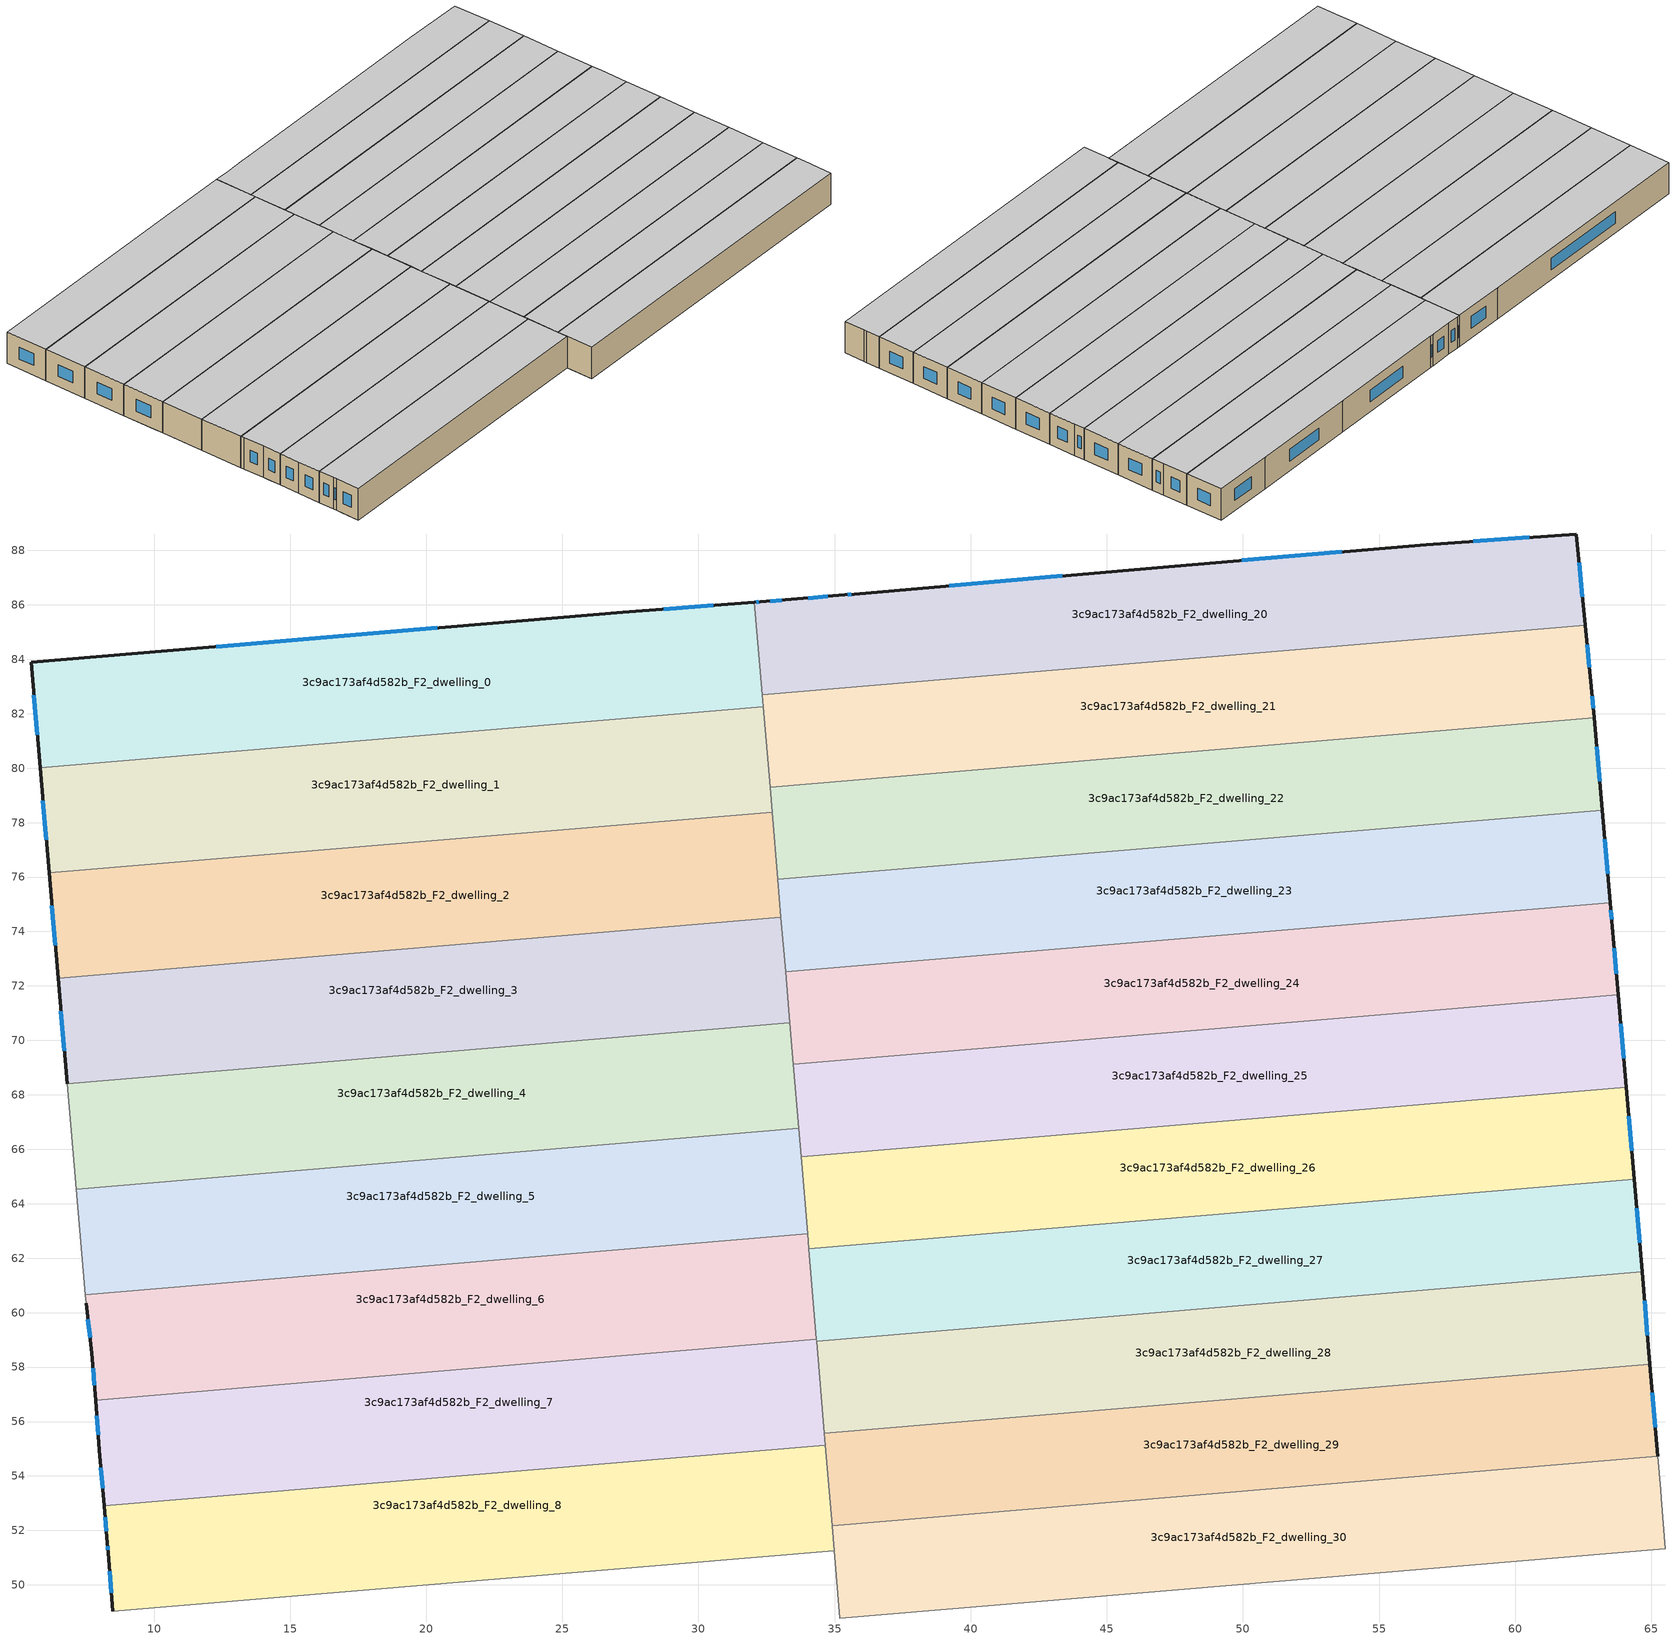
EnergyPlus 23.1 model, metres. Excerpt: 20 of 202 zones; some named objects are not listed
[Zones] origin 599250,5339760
3c9ac173af4d582b_F2_dwelling_0
 floor to 3c9ac173af4d582b_F1_dwelling_0 (EU_floor_Construction): 32.06,86.1 32.36,82.44 5.8,80.21 5.48,83.88 27.21,85.73 z6
 floor to 3c9ac173af4d582b_F1_dwelling_1 (EU_floor_Construction): 32.36,82.44 32.38,82.26 5.81,80.02 5.8,80.21 z6
 wall outside (EU_wall_Construction): 32.06,86.1 27.21,85.73 5.48,83.88 5.81,80.02 z6:9
 wall to 3c9ac173af4d582b_F2_dwelling_1 (EU_wall_Construction): 5.81,80.02 32.38,82.26 z6:9
 wall to 3c9ac173af4d582b_F2_dwelling_20 (EU_wall_Construction): 32.34,82.7 32.06,86.1 z6:9
 wall to 3c9ac173af4d582b_F2_dwelling_21 (EU_wall_Construction): 32.38,82.26 32.34,82.7 z6:9
 window (EU_Window_Construction): 5.59,82.67 5.71,81.23 / 20.4,85.15 12.29,84.46 / 30.54,85.98 28.73,85.84 z6.94:8.06
 ceiling to 3c9ac173af4d582b_F3_dwelling_0 (EU_floor_Construction): 32.38,82.26 32.06,86.1 27.21,85.73 5.48,83.88 5.81,80.02 z9
3c9ac173af4d582b_F2_dwelling_1
 floor to 3c9ac173af4d582b_F1_dwelling_1 (EU_floor_Construction): 32.38,82.26 32.67,78.75 6.11,76.52 5.81,80.02 z6
 floor to 3c9ac173af4d582b_F1_dwelling_2 (EU_floor_Construction): 32.67,78.75 32.7,78.39 6.15,76.15 6.11,76.52 z6
 wall outside (EU_wall_Construction): 5.81,80.02 6.15,76.15 z6:9
 wall to 3c9ac173af4d582b_F2_dwelling_2 (EU_wall_Construction): 6.15,76.15 32.7,78.39 z6:9
 wall to 3c9ac173af4d582b_F2_dwelling_21 (EU_wall_Construction): 32.63,79.31 32.38,82.26 z6:9
 wall to 3c9ac173af4d582b_F2_dwelling_22 (EU_wall_Construction): 32.7,78.39 32.63,79.31 z6:9
 window (EU_Window_Construction): 5.92,78.81 6.04,77.37 z6.94:8.06
 ceiling to 3c9ac173af4d582b_F3_dwelling_1 (EU_floor_Construction): 32.7,78.39 32.38,82.26 5.81,80.02 6.15,76.15 z9
3c9ac173af4d582b_F2_dwelling_2
 floor adiabatic (EU_floor_Construction): 32.7,78.39 33.03,74.51 6.48,72.28 6.15,76.15 z6
 wall outside (EU_wall_Construction): 6.15,76.15 6.48,72.28 z6:9
 wall to 3c9ac173af4d582b_F2_dwelling_3 (EU_wall_Construction): 6.48,72.28 33.03,74.51 z6:9
 wall to 3c9ac173af4d582b_F2_dwelling_22 (EU_wall_Construction): 32.91,75.91 32.7,78.39 z6:9
 wall to 3c9ac173af4d582b_F2_dwelling_23 (EU_wall_Construction): 33.03,74.51 32.91,75.91 z6:9
 window (EU_Window_Construction): 6.25,74.94 6.37,73.5 z6.94:8.06
 ceiling to 3c9ac173af4d582b_F3_dwelling_2 (EU_floor_Construction): 33.03,74.51 32.7,78.39 6.15,76.15 6.48,72.28 z9
3c9ac173af4d582b_F2_dwelling_20
 floor to 3c9ac173af4d582b_F1_dwelling_21 (EU_floor_Construction): 62.24,88.6 62.57,85.25 32.34,82.7 32.06,86.1 32.28,86.11 33.41,86.2 35.36,86.36 35.72,86.39 46.86,87.37 56.73,88.21 z6
 wall outside (EU_wall_Construction): 62.57,85.25 62.24,88.6 56.73,88.21 46.86,87.37 35.72,86.39 35.36,86.36 33.41,86.2 32.28,86.11 32.06,86.1 z6:9
 wall to 3c9ac173af4d582b_F2_dwelling_21 (EU_wall_Construction): 32.34,82.7 62.57,85.25 z6:9
 window (EU_Window_Construction): 43.37,87.06 39.21,86.69 / 53.63,87.95 49.95,87.63 / 60.51,88.48 58.46,88.33 / 62.47,86.3 62.35,87.55 / 32.21,86.11 32.13,86.1 / 33.06,86.17 32.63,86.14 / 34.75,86.31 34.02,86.25 / 35.61,86.38 35.48,86.37 z6.94:8.06
 ceiling to 3c9ac173af4d582b_F3_dwelling_20 (EU_floor_Construction): 62.57,85.25 62.24,88.6 56.73,88.21 46.86,87.37 35.72,86.39 35.36,86.36 33.41,86.2 32.28,86.11 32.06,86.1 32.34,82.7 z9
3c9ac173af4d582b_F2_dwelling_21
 floor to 3c9ac173af4d582b_F1_dwelling_22 (EU_floor_Construction): 62.57,85.25 62.8,82.99 62.9,81.85 32.63,79.31 32.34,82.7 z6
 wall outside (EU_wall_Construction): 62.9,81.85 62.8,82.99 62.57,85.25 z6:9
 wall to 3c9ac173af4d582b_F2_dwelling_22 (EU_wall_Construction): 32.63,79.31 62.9,81.85 z6:9
 window (EU_Window_Construction): 62.73,83.7 62.64,84.54 / 62.87,82.21 62.83,82.63 z6.94:8.06
 ceiling to 3c9ac173af4d582b_F3_dwelling_21 (EU_floor_Construction): 62.9,81.85 62.8,82.99 62.57,85.25 32.34,82.7 32.63,79.31 z9
3c9ac173af4d582b_F2_dwelling_22
 floor to 3c9ac173af4d582b_F1_dwelling_23 (EU_floor_Construction): 62.9,81.85 63.2,78.46 32.91,75.91 32.63,79.31 z6
 wall outside (EU_wall_Construction): 63.2,78.46 62.9,81.85 z6:9
 wall to 3c9ac173af4d582b_F2_dwelling_23 (EU_wall_Construction): 32.91,75.91 63.2,78.46 z6:9
 window (EU_Window_Construction): 63.1,79.52 62.99,80.79 z6.94:8.06
 ceiling to 3c9ac173af4d582b_F3_dwelling_22 (EU_floor_Construction): 63.2,78.46 62.9,81.85 32.63,79.31 32.91,75.91 z9
3c9ac173af4d582b_F2_dwelling_23
 floor to 3c9ac173af4d582b_F1_dwelling_24 (EU_floor_Construction): 63.2,78.46 63.49,75.07 33.2,72.52 32.91,75.91 z6
 wall outside (EU_wall_Construction): 63.49,75.07 63.2,78.46 z6:9
 wall to 3c9ac173af4d582b_F2_dwelling_24 (EU_wall_Construction): 33.2,72.52 63.49,75.07 z6:9
 wall to 3c9ac173af4d582b_F2_dwelling_3 (EU_wall_Construction): 33.03,74.51 33.2,72.52 z6:9
 window (EU_Window_Construction): 63.4,76.13 63.29,77.39 z6.94:8.06
 ceiling to 3c9ac173af4d582b_F3_dwelling_23 (EU_floor_Construction): 63.49,75.07 63.2,78.46 32.91,75.91 33.2,72.52 z9
3c9ac173af4d582b_F2_dwelling_24
 floor to 3c9ac173af4d582b_F1_dwelling_25 (EU_floor_Construction): 63.49,75.07 63.57,74.17 63.79,71.67 33.48,69.12 33.2,72.52 z6
 wall outside (EU_wall_Construction): 63.79,71.67 63.57,74.17 63.49,75.07 z6:9
 wall to 3c9ac173af4d582b_F2_dwelling_25 (EU_wall_Construction): 33.48,69.12 63.79,71.67 z6:9
 wall to 3c9ac173af4d582b_F2_dwelling_4 (EU_wall_Construction): 33.36,70.64 33.48,69.12 z6:9
 wall to 3c9ac173af4d582b_F2_dwelling_3 (EU_wall_Construction): 33.2,72.52 33.36,70.64 z6:9
 window (EU_Window_Construction): 63.55,74.45 63.52,74.78 / 63.72,72.46 63.64,73.39 z6.94:8.06
 ceiling to 3c9ac173af4d582b_F3_dwelling_24 (EU_floor_Construction): 63.79,71.67 63.57,74.17 63.49,75.07 33.2,72.52 33.48,69.12 z9
3c9ac173af4d582b_F2_dwelling_25
 floor to 3c9ac173af4d582b_F1_dwelling_26 (EU_floor_Construction): 63.79,71.67 64.08,68.28 33.77,65.73 33.48,69.12 z6
 wall outside (EU_wall_Construction): 64.08,68.28 63.79,71.67 z6:9
 wall to 3c9ac173af4d582b_F2_dwelling_26 (EU_wall_Construction): 33.77,65.73 64.08,68.28 z6:9
 wall to 3c9ac173af4d582b_F2_dwelling_5 (EU_wall_Construction): 33.68,66.77 33.77,65.73 z6:9
 wall to 3c9ac173af4d582b_F2_dwelling_4 (EU_wall_Construction): 33.48,69.12 33.68,66.77 z6:9
 window (EU_Window_Construction): 63.99,69.34 63.88,70.61 z6.94:8.06
 ceiling to 3c9ac173af4d582b_F3_dwelling_25 (EU_floor_Construction): 64.08,68.28 63.79,71.67 33.48,69.12 33.77,65.73 z9
3c9ac173af4d582b_F2_dwelling_26
 floor to 3c9ac173af4d582b_F1_dwelling_27 (EU_floor_Construction): 64.08,68.28 64.37,64.89 34.05,62.34 33.77,65.73 z6
 wall outside (EU_wall_Construction): 64.37,64.89 64.08,68.28 z6:9
 wall to 3c9ac173af4d582b_F2_dwelling_27 (EU_wall_Construction): 34.05,62.34 64.37,64.89 z6:9
 wall to 3c9ac173af4d582b_F2_dwelling_6 (EU_wall_Construction): 34.01,62.9 34.05,62.34 z6:9
 wall to 3c9ac173af4d582b_F2_dwelling_5 (EU_wall_Construction): 33.77,65.73 34.01,62.9 z6:9
 window (EU_Window_Construction): 64.28,65.95 64.17,67.22 z6.94:8.06
 ceiling to 3c9ac173af4d582b_F3_dwelling_26 (EU_floor_Construction): 64.37,64.89 64.08,68.28 33.77,65.73 34.05,62.34 z9
3c9ac173af4d582b_F2_dwelling_27
 floor to 3c9ac173af4d582b_F1_dwelling_28 (EU_floor_Construction): 64.37,64.89 64.66,61.5 34.34,58.95 34.05,62.34 z6
 wall outside (EU_wall_Construction): 64.66,61.5 64.37,64.89 z6:9
 wall to 3c9ac173af4d582b_F2_dwelling_28 (EU_wall_Construction): 34.34,58.95 64.66,61.5 z6:9
 wall to 3c9ac173af4d582b_F2_dwelling_7 (EU_wall_Construction): 34.33,59.02 34.34,58.95 z6:9
 wall to 3c9ac173af4d582b_F2_dwelling_6 (EU_wall_Construction): 34.05,62.34 34.33,59.02 z6:9
 window (EU_Window_Construction): 64.57,62.56 64.46,63.83 z6.94:8.06
 ceiling to 3c9ac173af4d582b_F3_dwelling_27 (EU_floor_Construction): 64.66,61.5 64.37,64.89 34.05,62.34 34.34,58.95 z9
3c9ac173af4d582b_F2_dwelling_28
 floor to 3c9ac173af4d582b_F1_dwelling_29 (EU_floor_Construction): 64.66,61.5 64.95,58.11 34.62,55.56 34.34,58.95 z6
 wall outside (EU_wall_Construction): 64.95,58.11 64.66,61.5 z6:9
 wall to 3c9ac173af4d582b_F2_dwelling_29 (EU_wall_Construction): 34.62,55.56 64.95,58.11 z6:9
 wall to 3c9ac173af4d582b_F2_dwelling_7 (EU_wall_Construction): 34.34,58.95 34.62,55.56 z6:9
 window (EU_Window_Construction): 64.86,59.17 64.75,60.44 z6.94:8.06
 ceiling to 3c9ac173af4d582b_F3_dwelling_28 (EU_floor_Construction): 64.95,58.11 64.66,61.5 34.34,58.95 34.62,55.56 z9
3c9ac173af4d582b_F2_dwelling_29
 floor to 3c9ac173af4d582b_F1_dwelling_30 (EU_floor_Construction): 64.95,58.11 65.24,54.72 34.91,52.17 34.62,55.56 z6
 wall outside (EU_wall_Construction): 65.24,54.72 64.95,58.11 z6:9
 wall to 3c9ac173af4d582b_F2_dwelling_30 (EU_wall_Construction): 34.91,52.17 65.24,54.72 z6:9
 wall to 3c9ac173af4d582b_F2_dwelling_8 (EU_wall_Construction): 34.66,55.14 34.91,52.17 z6:9
 wall to 3c9ac173af4d582b_F2_dwelling_7 (EU_wall_Construction): 34.62,55.56 34.66,55.14 z6:9
 window (EU_Window_Construction): 65.15,55.79 65.04,57.05 z6.94:8.06
 ceiling to 3c9ac173af4d582b_F3_dwelling_29 (EU_floor_Construction): 65.24,54.72 64.95,58.11 34.62,55.56 34.91,52.17 z9
3c9ac173af4d582b_F2_dwelling_3
 floor to 3c9ac173af4d582b_F1_dwelling_3 (EU_floor_Construction): 33.03,74.51 33.29,71.38 6.75,69.15 6.48,72.28 z6
 floor to 3c9ac173af4d582b_F1_dwelling_4 (EU_floor_Construction): 33.29,71.38 33.36,70.64 6.81,68.41 6.75,69.15 z6
 wall outside (EU_wall_Construction): 6.48,72.28 6.81,68.41 z6:9
 wall to 3c9ac173af4d582b_F2_dwelling_4 (EU_wall_Construction): 6.81,68.41 33.36,70.64 z6:9
 window (EU_Window_Construction): 6.58,71.07 6.71,69.62 z6.94:8.06
 ceiling to 3c9ac173af4d582b_F3_dwelling_3 (EU_floor_Construction): 33.36,70.64 33.03,74.51 6.48,72.28 6.81,68.41 z9
3c9ac173af4d582b_F2_dwelling_30
 floor to 3c9ac173af4d582b_F1_dwelling_31 (EU_floor_Construction): 65.24,54.72 65.35,53.5 65.36,53.19 65.52,51.33 35.19,48.78 34.91,52.17 z6
 wall to 3c9ac173af4d582b_F2_dwelling_31 (EU_wall_Construction): 35.19,48.78 65.52,51.33 z6:9
 wall adiabatic (EU_wall_Construction): 65.52,51.33 65.36,53.19 65.35,53.5 65.24,54.72 z6:9
 wall to 3c9ac173af4d582b_F2_dwelling_9 (EU_wall_Construction): 34.99,51.26 35.19,48.78 z6:9
 wall to 3c9ac173af4d582b_F2_dwelling_8 (EU_wall_Construction): 34.91,52.17 34.99,51.26 z6:9
 ceiling to 3c9ac173af4d582b_F3_dwelling_30 (EU_floor_Construction): 65.52,51.33 65.36,53.19 65.35,53.5 65.24,54.72 34.91,52.17 35.19,48.78 z9
3c9ac173af4d582b_F2_dwelling_4
 floor to 3c9ac173af4d582b_F1_dwelling_4 (EU_floor_Construction): 33.36,70.64 33.6,67.69 7.06,65.46 6.81,68.41 z6
 floor to 3c9ac173af4d582b_F1_dwelling_5 (EU_floor_Construction): 33.6,67.69 33.68,66.77 7.14,64.54 7.06,65.46 z6
 wall to 3c9ac173af4d582b_F2_dwelling_5 (EU_wall_Construction): 7.14,64.54 33.68,66.77 z6:9
 wall adiabatic (EU_wall_Construction): 6.81,68.41 7.14,64.54 z6:9
 ceiling to 3c9ac173af4d582b_F3_dwelling_4 (EU_floor_Construction): 33.68,66.77 33.36,70.64 6.81,68.41 7.14,64.54 z9
3c9ac173af4d582b_F2_dwelling_5
 floor to 3c9ac173af4d582b_F1_dwelling_5 (EU_floor_Construction): 33.68,66.77 33.91,64 7.38,61.77 7.14,64.54 z6
 floor to 3c9ac173af4d582b_F1_dwelling_6 (EU_floor_Construction): 33.91,64 34.01,62.9 7.48,60.67 7.38,61.77 z6
 wall to 3c9ac173af4d582b_F2_dwelling_6 (EU_wall_Construction): 7.48,60.67 34.01,62.9 z6:9
 wall adiabatic (EU_wall_Construction): 7.14,64.54 7.48,60.67 z6:9
 ceiling to 3c9ac173af4d582b_F3_dwelling_5 (EU_floor_Construction): 34.01,62.9 33.68,66.77 7.14,64.54 7.48,60.67 z9
3c9ac173af4d582b_F2_dwelling_6
 floor to 3c9ac173af4d582b_F1_dwelling_6 (EU_floor_Construction): 34.01,62.9 34.22,60.31 7.75,58.08 7.72,58.5 7.51,60.34 7.48,60.67 z6
 floor to 3c9ac173af4d582b_F1_dwelling_7 (EU_floor_Construction): 34.22,60.31 34.33,59.02 7.85,56.79 7.75,58.08 z6
 wall outside (EU_wall_Construction): 7.51,60.34 7.72,58.5 7.85,56.79 z6:9
 wall to 3c9ac173af4d582b_F2_dwelling_7 (EU_wall_Construction): 7.85,56.79 34.33,59.02 z6:9
 wall adiabatic (EU_wall_Construction): 7.48,60.67 7.51,60.34 z6:9
 window (EU_Window_Construction): 7.76,57.97 7.81,57.33 / 7.57,59.77 7.65,59.08 z6.94:8.06
 ceiling to 3c9ac173af4d582b_F3_dwelling_6 (EU_floor_Construction): 34.33,59.02 34.01,62.9 7.48,60.67 7.51,60.34 7.72,58.5 7.85,56.79 z9
3c9ac173af4d582b_F2_dwelling_7
 floor to 3c9ac173af4d582b_F1_dwelling_7 (EU_floor_Construction): 34.33,59.02 34.54,56.61 8.04,54.39 7.99,54.94 7.85,56.79 z6
 floor to 3c9ac173af4d582b_F1_dwelling_8 (EU_floor_Construction): 34.54,56.61 34.66,55.14 8.17,52.91 8.04,54.39 z6
 wall outside (EU_wall_Construction): 7.85,56.79 7.99,54.94 8.17,52.91 z6:9
 wall to 3c9ac173af4d582b_F2_dwelling_8 (EU_wall_Construction): 8.17,52.91 34.66,55.14 z6:9
 window (EU_Window_Construction): 8.05,54.31 8.11,53.55 / 7.9,56.21 7.95,55.52 z6.94:8.06
 ceiling to 3c9ac173af4d582b_F3_dwelling_7 (EU_floor_Construction): 34.66,55.14 34.33,59.02 7.85,56.79 7.99,54.94 8.17,52.91 z9
3c9ac173af4d582b_F2_dwelling_8
 floor to 3c9ac173af4d582b_F1_dwelling_8 (EU_floor_Construction): 34.66,55.14 34.85,52.92 8.35,50.69 8.31,51.18 8.28,51.54 8.17,52.91 z6
 floor to 3c9ac173af4d582b_F1_dwelling_9 (EU_floor_Construction): 34.85,52.92 34.99,51.26 8.49,49.03 8.35,50.69 z6
 wall outside (EU_wall_Construction): 8.17,52.91 8.28,51.54 8.31,51.18 8.49,49.03 z6:9
 wall to 3c9ac173af4d582b_F2_dwelling_9 (EU_wall_Construction): 8.49,49.03 34.99,51.26 z6:9
 window (EU_Window_Construction): 8.37,50.51 8.43,49.7 / 8.29,51.43 8.3,51.3 / 8.2,52.48 8.25,51.97 z6.94:8.06
 ceiling to 3c9ac173af4d582b_F3_dwelling_8 (EU_floor_Construction): 34.99,51.26 34.66,55.14 8.17,52.91 8.28,51.54 8.31,51.18 8.49,49.03 z9
[Building]
EU S2 Campaign: North Axis=0; Terrain=City; Solar Distribution=FullExterior
[Site:Location]
Vienna: Latitude=48; Longitude=16.5; Time Zone=1; Elevation=183
[SizingPeriod:WeatherFileDays]
AnnualSizingPeriod: Begin Month=1; Begin Day of Month=1; End Month=12; End Day of Month=31; Day of Week for Start Day=Monday; Use Weather File Daylight Saving Period=No; Use Weather File Rain and Snow Indicators=No
[MATERIAL]
EU_InternalMass_Material: Roughness=MediumRough; Thickness=0.1; Conductivity=1; Density=1800; Specific Heat=900; Thermal Absorptance=0.9; Solar Absorptance=0.7; Visible Absorptance=0.7
[MATERIAL:NOMASS] Roughness=MediumRough; Thermal Absorptance=0.9; Solar Absorptance=0.7; Visible Absorptance=0.7
Name | Thermal Resistance
EU_wall_NoMass | 0.914258
EU_floor_NoMass | 1.09711
[WINDOWMATERIAL:SIMPLEGLAZINGSYSTEM]
EU_Window_SimpleGlazing: UFactor=2.09642; Solar Heat Gain Coefficient=0.65; Visible Transmittance=0.65
[CONSTRUCTION]
EU_wall_Construction: EU_wall_NoMass
EU_floor_Construction: EU_floor_NoMass
EU_Window_Construction: EU_Window_SimpleGlazing
EU_InternalMass_Construction: EU_InternalMass_Material
[ZONE] Type=1; Multiplier=1; Ceiling Height=autocalculate; Floor Area=autocalculate; Part of Total Floor Area=Yes
Name | Volume
3c9ac173af4d582b_F2_dwelling_0 | 310.56
3c9ac173af4d582b_F2_dwelling_1 | 310.552
3c9ac173af4d582b_F2_dwelling_2 | 310.596
3c9ac173af4d582b_F2_dwelling_20; 3c9ac173af4d582b_F2_dwelling_27 | 310.582
3c9ac173af4d582b_F2_dwelling_21 | 310.57
3c9ac173af4d582b_F2_dwelling_22 | 310.501
3c9ac173af4d582b_F2_dwelling_23 | 310.625
3c9ac173af4d582b_F2_dwelling_24 | 310.53
3c9ac173af4d582b_F2_dwelling_25; 3c9ac173af4d582b_F2_dwelling_6 | 310.549
3c9ac173af4d582b_F2_dwelling_26 | 310.566
3c9ac173af4d582b_F2_dwelling_28 | 310.507
3c9ac173af4d582b_F2_dwelling_29 | 310.622
3c9ac173af4d582b_F2_dwelling_3 | 310.546
3c9ac173af4d582b_F2_dwelling_30 | 310.558
3c9ac173af4d582b_F2_dwelling_4; 3c9ac173af4d582b_F2_dwelling_7 | 310.542
3c9ac173af4d582b_F2_dwelling_5 | 310.589
3c9ac173af4d582b_F2_dwelling_8 | 310.564
[INTERNALMASS] Construction=EU_InternalMass_Construction
Name | Zone or ZoneList | Surface Area
3c9ac173af4d582b_F2_dwelling_0_EU_InternalMass | 3c9ac173af4d582b_F2_dwelling_0 | 103.52
3c9ac173af4d582b_F2_dwelling_1_EU_InternalMass | 3c9ac173af4d582b_F2_dwelling_1 | 103.517
3c9ac173af4d582b_F2_dwelling_2_EU_InternalMass | 3c9ac173af4d582b_F2_dwelling_2 | 103.532
3c9ac173af4d582b_F2_dwelling_3_EU_InternalMass | 3c9ac173af4d582b_F2_dwelling_3 | 103.515
3c9ac173af4d582b_F2_dwelling_4_EU_InternalMass | 3c9ac173af4d582b_F2_dwelling_4 | 103.514
3c9ac173af4d582b_F2_dwelling_5_EU_InternalMass | 3c9ac173af4d582b_F2_dwelling_5 | 103.53
3c9ac173af4d582b_F2_dwelling_6_EU_InternalMass | 3c9ac173af4d582b_F2_dwelling_6 | 103.517
3c9ac173af4d582b_F2_dwelling_7_EU_InternalMass | 3c9ac173af4d582b_F2_dwelling_7 | 103.514
3c9ac173af4d582b_F2_dwelling_8_EU_InternalMass | 3c9ac173af4d582b_F2_dwelling_8 | 103.522
3c9ac173af4d582b_F2_dwelling_20_EU_InternalMass | 3c9ac173af4d582b_F2_dwelling_20 | 103.528
3c9ac173af4d582b_F2_dwelling_21_EU_InternalMass | 3c9ac173af4d582b_F2_dwelling_21 | 103.523
3c9ac173af4d582b_F2_dwelling_22_EU_InternalMass | 3c9ac173af4d582b_F2_dwelling_22 | 103.501
3c9ac173af4d582b_F2_dwelling_23_EU_InternalMass | 3c9ac173af4d582b_F2_dwelling_23 | 103.542
3c9ac173af4d582b_F2_dwelling_24_EU_InternalMass | 3c9ac173af4d582b_F2_dwelling_24 | 103.51
3c9ac173af4d582b_F2_dwelling_25_EU_InternalMass | 3c9ac173af4d582b_F2_dwelling_25 | 103.516
3c9ac173af4d582b_F2_dwelling_26_EU_InternalMass | 3c9ac173af4d582b_F2_dwelling_26 | 103.522
3c9ac173af4d582b_F2_dwelling_27_EU_InternalMass | 3c9ac173af4d582b_F2_dwelling_27 | 103.527
3c9ac173af4d582b_F2_dwelling_28_EU_InternalMass | 3c9ac173af4d582b_F2_dwelling_28 | 103.502
3c9ac173af4d582b_F2_dwelling_29_EU_InternalMass | 3c9ac173af4d582b_F2_dwelling_29 | 103.541
3c9ac173af4d582b_F2_dwelling_30_EU_InternalMass | 3c9ac173af4d582b_F2_dwelling_30 | 103.519
[OTHEREQUIPMENT] Fuel Type=Electricity; Design Level Calculation Method=Watts/Area; Power per Zone Floor Area=1; Fraction Latent=0; Fraction Radiant=0; Fraction Lost=0; Carbon Dioxide Generation Rate=0; EndUse Subcategory=EU_Step8_InternalGains
Name | Zone or ZoneList or Space or SpaceList | Schedule
EU_Step8_InternalGain_3c9ac173af4d582b_F2_dwelling_0_f000 | 3c9ac173af4d582b_F2_dwelling_0 | EU_Step8_GainSchedule_3c9ac173af4d582b_F2_dwelling_0_f000
EU_Step8_InternalGain_3c9ac173af4d582b_F2_dwelling_1_f000 | 3c9ac173af4d582b_F2_dwelling_1 | EU_Step8_GainSchedule_3c9ac173af4d582b_F2_dwelling_1_f000
EU_Step8_InternalGain_3c9ac173af4d582b_F2_dwelling_2_f000 | 3c9ac173af4d582b_F2_dwelling_2 | EU_Step8_GainSchedule_3c9ac173af4d582b_F2_dwelling_2_f000
EU_Step8_InternalGain_3c9ac173af4d582b_F2_dwelling_3_f000 | 3c9ac173af4d582b_F2_dwelling_3 | EU_Step8_GainSchedule_3c9ac173af4d582b_F2_dwelling_3_f000
EU_Step8_InternalGain_3c9ac173af4d582b_F2_dwelling_4_f000 | 3c9ac173af4d582b_F2_dwelling_4 | EU_Step8_GainSchedule_3c9ac173af4d582b_F2_dwelling_4_f000
EU_Step8_InternalGain_3c9ac173af4d582b_F2_dwelling_5_f000 | 3c9ac173af4d582b_F2_dwelling_5 | EU_Step8_GainSchedule_3c9ac173af4d582b_F2_dwelling_5_f000
EU_Step8_InternalGain_3c9ac173af4d582b_F2_dwelling_6_f000 | 3c9ac173af4d582b_F2_dwelling_6 | EU_Step8_GainSchedule_3c9ac173af4d582b_F2_dwelling_6_f000
EU_Step8_InternalGain_3c9ac173af4d582b_F2_dwelling_7_f000 | 3c9ac173af4d582b_F2_dwelling_7 | EU_Step8_GainSchedule_3c9ac173af4d582b_F2_dwelling_7_f000
EU_Step8_InternalGain_3c9ac173af4d582b_F2_dwelling_8_f000 | 3c9ac173af4d582b_F2_dwelling_8 | EU_Step8_GainSchedule_3c9ac173af4d582b_F2_dwelling_8_f000
EU_Step8_InternalGain_3c9ac173af4d582b_F2_dwelling_20_f000 | 3c9ac173af4d582b_F2_dwelling_20 | EU_Step8_GainSchedule_3c9ac173af4d582b_F2_dwelling_20_f000
EU_Step8_InternalGain_3c9ac173af4d582b_F2_dwelling_21_f000 | 3c9ac173af4d582b_F2_dwelling_21 | EU_Step8_GainSchedule_3c9ac173af4d582b_F2_dwelling_21_f000
EU_Step8_InternalGain_3c9ac173af4d582b_F2_dwelling_22_f000 | 3c9ac173af4d582b_F2_dwelling_22 | EU_Step8_GainSchedule_3c9ac173af4d582b_F2_dwelling_22_f000
EU_Step8_InternalGain_3c9ac173af4d582b_F2_dwelling_23_f000 | 3c9ac173af4d582b_F2_dwelling_23 | EU_Step8_GainSchedule_3c9ac173af4d582b_F2_dwelling_23_f000
EU_Step8_InternalGain_3c9ac173af4d582b_F2_dwelling_24_f000 | 3c9ac173af4d582b_F2_dwelling_24 | EU_Step8_GainSchedule_3c9ac173af4d582b_F2_dwelling_24_f000
EU_Step8_InternalGain_3c9ac173af4d582b_F2_dwelling_25_f000 | 3c9ac173af4d582b_F2_dwelling_25 | EU_Step8_GainSchedule_3c9ac173af4d582b_F2_dwelling_25_f000
EU_Step8_InternalGain_3c9ac173af4d582b_F2_dwelling_26_f000 | 3c9ac173af4d582b_F2_dwelling_26 | EU_Step8_GainSchedule_3c9ac173af4d582b_F2_dwelling_26_f000
EU_Step8_InternalGain_3c9ac173af4d582b_F2_dwelling_27_f000 | 3c9ac173af4d582b_F2_dwelling_27 | EU_Step8_GainSchedule_3c9ac173af4d582b_F2_dwelling_27_f000
EU_Step8_InternalGain_3c9ac173af4d582b_F2_dwelling_28_f000 | 3c9ac173af4d582b_F2_dwelling_28 | EU_Step8_GainSchedule_3c9ac173af4d582b_F2_dwelling_28_f000
EU_Step8_InternalGain_3c9ac173af4d582b_F2_dwelling_29_f000 | 3c9ac173af4d582b_F2_dwelling_29 | EU_Step8_GainSchedule_3c9ac173af4d582b_F2_dwelling_29_f000
EU_Step8_InternalGain_3c9ac173af4d582b_F2_dwelling_30_f000 | 3c9ac173af4d582b_F2_dwelling_30 | EU_Step8_GainSchedule_3c9ac173af4d582b_F2_dwelling_30_f000
[ZONEVENTILATION:DESIGNFLOWRATE] Schedule=EU_AlwaysOn; Design Flow Rate Calculation Method=AirChanges/Hour; Air Changes per Hour=0.546891; Ventilation Type=Natural; Fan Pressure Rise=0; Fan Total Efficiency=1; Constant Term Coefficient=1; Temperature Term Coefficient=0; Velocity Term Coefficient=0; Velocity Squared Term Coefficient=0; Minimum Indoor Temperature=-100; Maximum Indoor Temperature=100; Delta Temperature=-100; Minimum Outdoor Temperature=-100; Maximum Outdoor Temperature=100; Maximum Wind Speed=40
Name | Zone or ZoneList or Space or SpaceList
EU_ConstantAir_3c9ac173af4d582b_F2_dwelling_0 | 3c9ac173af4d582b_F2_dwelling_0
EU_ConstantAir_3c9ac173af4d582b_F2_dwelling_1 | 3c9ac173af4d582b_F2_dwelling_1
EU_ConstantAir_3c9ac173af4d582b_F2_dwelling_2 | 3c9ac173af4d582b_F2_dwelling_2
EU_ConstantAir_3c9ac173af4d582b_F2_dwelling_3 | 3c9ac173af4d582b_F2_dwelling_3
EU_ConstantAir_3c9ac173af4d582b_F2_dwelling_4 | 3c9ac173af4d582b_F2_dwelling_4
EU_ConstantAir_3c9ac173af4d582b_F2_dwelling_5 | 3c9ac173af4d582b_F2_dwelling_5
EU_ConstantAir_3c9ac173af4d582b_F2_dwelling_6 | 3c9ac173af4d582b_F2_dwelling_6
EU_ConstantAir_3c9ac173af4d582b_F2_dwelling_7 | 3c9ac173af4d582b_F2_dwelling_7
EU_ConstantAir_3c9ac173af4d582b_F2_dwelling_8 | 3c9ac173af4d582b_F2_dwelling_8
EU_ConstantAir_3c9ac173af4d582b_F2_dwelling_20 | 3c9ac173af4d582b_F2_dwelling_20
EU_ConstantAir_3c9ac173af4d582b_F2_dwelling_21 | 3c9ac173af4d582b_F2_dwelling_21
EU_ConstantAir_3c9ac173af4d582b_F2_dwelling_22 | 3c9ac173af4d582b_F2_dwelling_22
EU_ConstantAir_3c9ac173af4d582b_F2_dwelling_23 | 3c9ac173af4d582b_F2_dwelling_23
EU_ConstantAir_3c9ac173af4d582b_F2_dwelling_24 | 3c9ac173af4d582b_F2_dwelling_24
EU_ConstantAir_3c9ac173af4d582b_F2_dwelling_25 | 3c9ac173af4d582b_F2_dwelling_25
EU_ConstantAir_3c9ac173af4d582b_F2_dwelling_26 | 3c9ac173af4d582b_F2_dwelling_26
EU_ConstantAir_3c9ac173af4d582b_F2_dwelling_27 | 3c9ac173af4d582b_F2_dwelling_27
EU_ConstantAir_3c9ac173af4d582b_F2_dwelling_28 | 3c9ac173af4d582b_F2_dwelling_28
EU_ConstantAir_3c9ac173af4d582b_F2_dwelling_29 | 3c9ac173af4d582b_F2_dwelling_29
EU_ConstantAir_3c9ac173af4d582b_F2_dwelling_30 | 3c9ac173af4d582b_F2_dwelling_30
[HVACTEMPLATE:ZONE:IDEALLOADSAIRSYSTEM] System Availability Schedule=EU_AlwaysOn; Maximum Heating Supply Air Temperature=50; Minimum Cooling Supply Air Temperature=13; Maximum Heating Supply Air Humidity Ratio=0.0156; Minimum Cooling Supply Air Humidity Ratio=0.0077; Heating Limit=NoLimit; Cooling Limit=NoLimit; Heating Availability Schedule=EU_AlwaysOn; Cooling Availability Schedule=EU_CoolingOff; Dehumidification Control Type=ConstantSensibleHeatRatio; Cooling Sensible Heat Ratio=0.7; Dehumidification Setpoint=60; Humidification Control Type=None; Humidification Setpoint=30; Outdoor Air Method=None; Outdoor Air Flow Rate per Person=0.00944; Outdoor Air Flow Rate per Zone Floor Area=0; Outdoor Air Flow Rate per Zone=0; Demand Controlled Ventilation Type=None; Outdoor Air Economizer Type=NoEconomizer; Heat Recovery Type=None; Sensible Heat Recovery Effectiveness=0.7; Latent Heat Recovery Effectiveness=0.65
Name | Template Thermostat
3c9ac173af4d582b_F2_dwelling_0 | EU_HeatOnly_3c9ac173af4d582b_F2_dwelling_0
3c9ac173af4d582b_F2_dwelling_1 | EU_HeatOnly_3c9ac173af4d582b_F2_dwelling_1
3c9ac173af4d582b_F2_dwelling_2 | EU_HeatOnly_3c9ac173af4d582b_F2_dwelling_2
3c9ac173af4d582b_F2_dwelling_3 | EU_HeatOnly_3c9ac173af4d582b_F2_dwelling_3
3c9ac173af4d582b_F2_dwelling_4 | EU_HeatOnly_3c9ac173af4d582b_F2_dwelling_4
3c9ac173af4d582b_F2_dwelling_5 | EU_HeatOnly_3c9ac173af4d582b_F2_dwelling_5
3c9ac173af4d582b_F2_dwelling_6 | EU_HeatOnly_3c9ac173af4d582b_F2_dwelling_6
3c9ac173af4d582b_F2_dwelling_7 | EU_HeatOnly_3c9ac173af4d582b_F2_dwelling_7
3c9ac173af4d582b_F2_dwelling_8 | EU_HeatOnly_3c9ac173af4d582b_F2_dwelling_8
3c9ac173af4d582b_F2_dwelling_20 | EU_HeatOnly_3c9ac173af4d582b_F2_dwelling_20
3c9ac173af4d582b_F2_dwelling_21 | EU_HeatOnly_3c9ac173af4d582b_F2_dwelling_21
3c9ac173af4d582b_F2_dwelling_22 | EU_HeatOnly_3c9ac173af4d582b_F2_dwelling_22
3c9ac173af4d582b_F2_dwelling_23 | EU_HeatOnly_3c9ac173af4d582b_F2_dwelling_23
3c9ac173af4d582b_F2_dwelling_24 | EU_HeatOnly_3c9ac173af4d582b_F2_dwelling_24
3c9ac173af4d582b_F2_dwelling_25 | EU_HeatOnly_3c9ac173af4d582b_F2_dwelling_25
3c9ac173af4d582b_F2_dwelling_26 | EU_HeatOnly_3c9ac173af4d582b_F2_dwelling_26
3c9ac173af4d582b_F2_dwelling_27 | EU_HeatOnly_3c9ac173af4d582b_F2_dwelling_27
3c9ac173af4d582b_F2_dwelling_28 | EU_HeatOnly_3c9ac173af4d582b_F2_dwelling_28
3c9ac173af4d582b_F2_dwelling_29 | EU_HeatOnly_3c9ac173af4d582b_F2_dwelling_29
3c9ac173af4d582b_F2_dwelling_30 | EU_HeatOnly_3c9ac173af4d582b_F2_dwelling_30
[SIZING:ZONE] Zone Cooling Design Supply Air Temperature Input Method=SupplyAirTemperature; Zone Cooling Design Supply Air Temperature=13; Zone Heating Design Supply Air Temperature Input Method=SupplyAirTemperature; Zone Heating Design Supply Air Temperature=50; Zone Cooling Design Supply Air Humidity Ratio=0.008; Zone Heating Design Supply Air Humidity Ratio=0.008; Cooling Design Air Flow Method=DesignDay; Cooling Design Air Flow Rate=0; Cooling Minimum Air Flow per Zone Floor Area=0.000762; Cooling Minimum Air Flow=0; Cooling Minimum Air Flow Fraction=0.2; Heating Design Air Flow Method=DesignDay; Heating Design Air Flow Rate=0; Heating Maximum Air Flow per Zone Floor Area=0.002032; Heating Maximum Air Flow=0.141576; Heating Maximum Air Flow Fraction=0.3; Account for Dedicated Outdoor Air System=No; Dedicated Outdoor Air System Control Strategy=NeutralSupplyAir; Dedicated Outdoor Air Low Setpoint Temperature for Design=autosize; Dedicated Outdoor Air High Setpoint Temperature for Design=autosize; Zone Load Sizing Method=Sensible Load Only No Latent Load; Zone Latent Cooling Design Supply Air Humidity Ratio Input Method=HumidityRatioDifference; Zone Cooling Design Supply Air Humidity Ratio Difference=0.005; Zone Latent Heating Design Supply Air Humidity Ratio Input Method=HumidityRatioDifference; Zone Humidification Design Supply Air Humidity Ratio Difference=0.005
3c9ac173af4d582b_F2_dwelling_0; 3c9ac173af4d582b_F2_dwelling_1; 3c9ac173af4d582b_F2_dwelling_2; 3c9ac173af4d582b_F2_dwelling_3; 3c9ac173af4d582b_F2_dwelling_4; 3c9ac173af4d582b_F2_dwelling_5; 3c9ac173af4d582b_F2_dwelling_6; 3c9ac173af4d582b_F2_dwelling_7; 3c9ac173af4d582b_F2_dwelling_8; 3c9ac173af4d582b_F2_dwelling_20; 3c9ac173af4d582b_F2_dwelling_21; 3c9ac173af4d582b_F2_dwelling_22; 3c9ac173af4d582b_F2_dwelling_23; 3c9ac173af4d582b_F2_dwelling_24; 3c9ac173af4d582b_F2_dwelling_25; 3c9ac173af4d582b_F2_dwelling_26; 3c9ac173af4d582b_F2_dwelling_27; 3c9ac173af4d582b_F2_dwelling_28; 3c9ac173af4d582b_F2_dwelling_29; 3c9ac173af4d582b_F2_dwelling_30
[SCHEDULE:CONSTANT]
Name | Hourly Value
EU_AlwaysOn | 1
EU_CoolingOff | 0
[SCHEDULE:FILE] Column Number=1; Rows to Skip at Top=0; Number of Hours of Data=8760; Column Separator=Comma; Interpolate to Timestep=No; Minutes per Item=60; Adjust Schedule for Daylight Savings=Yes
Name | File
EU_Step8_GainSchedule_3c9ac173af4d582b_F2_dwelling_0_f000 | ../../schedules/3c9ac173af4d582b/3c9ac173af4d582b_F2_dwelling_0_f000_gain.csv
EU_Step8_GainSchedule_3c9ac173af4d582b_F2_dwelling_1_f000 | ../../schedules/3c9ac173af4d582b/3c9ac173af4d582b_F2_dwelling_1_f000_gain.csv
EU_Step8_GainSchedule_3c9ac173af4d582b_F2_dwelling_2_f000 | ../../schedules/3c9ac173af4d582b/3c9ac173af4d582b_F2_dwelling_2_f000_gain.csv
EU_Step8_GainSchedule_3c9ac173af4d582b_F2_dwelling_3_f000 | ../../schedules/3c9ac173af4d582b/3c9ac173af4d582b_F2_dwelling_3_f000_gain.csv
EU_Step8_GainSchedule_3c9ac173af4d582b_F2_dwelling_4_f000 | ../../schedules/3c9ac173af4d582b/3c9ac173af4d582b_F2_dwelling_4_f000_gain.csv
EU_Step8_GainSchedule_3c9ac173af4d582b_F2_dwelling_5_f000 | ../../schedules/3c9ac173af4d582b/3c9ac173af4d582b_F2_dwelling_5_f000_gain.csv
EU_Step8_GainSchedule_3c9ac173af4d582b_F2_dwelling_6_f000 | ../../schedules/3c9ac173af4d582b/3c9ac173af4d582b_F2_dwelling_6_f000_gain.csv
EU_Step8_GainSchedule_3c9ac173af4d582b_F2_dwelling_7_f000 | ../../schedules/3c9ac173af4d582b/3c9ac173af4d582b_F2_dwelling_7_f000_gain.csv
EU_Step8_GainSchedule_3c9ac173af4d582b_F2_dwelling_8_f000 | ../../schedules/3c9ac173af4d582b/3c9ac173af4d582b_F2_dwelling_8_f000_gain.csv
EU_Step8_GainSchedule_3c9ac173af4d582b_F2_dwelling_20_f000 | ../../schedules/3c9ac173af4d582b/3c9ac173af4d582b_F2_dwelling_20_f000_gain.csv
EU_Step8_GainSchedule_3c9ac173af4d582b_F2_dwelling_21_f000 | ../../schedules/3c9ac173af4d582b/3c9ac173af4d582b_F2_dwelling_21_f000_gain.csv
EU_Step8_GainSchedule_3c9ac173af4d582b_F2_dwelling_22_f000 | ../../schedules/3c9ac173af4d582b/3c9ac173af4d582b_F2_dwelling_22_f000_gain.csv
EU_Step8_GainSchedule_3c9ac173af4d582b_F2_dwelling_23_f000 | ../../schedules/3c9ac173af4d582b/3c9ac173af4d582b_F2_dwelling_23_f000_gain.csv
EU_Step8_GainSchedule_3c9ac173af4d582b_F2_dwelling_24_f000 | ../../schedules/3c9ac173af4d582b/3c9ac173af4d582b_F2_dwelling_24_f000_gain.csv
EU_Step8_GainSchedule_3c9ac173af4d582b_F2_dwelling_25_f000 | ../../schedules/3c9ac173af4d582b/3c9ac173af4d582b_F2_dwelling_25_f000_gain.csv
EU_Step8_GainSchedule_3c9ac173af4d582b_F2_dwelling_26_f000 | ../../schedules/3c9ac173af4d582b/3c9ac173af4d582b_F2_dwelling_26_f000_gain.csv
EU_Step8_GainSchedule_3c9ac173af4d582b_F2_dwelling_27_f000 | ../../schedules/3c9ac173af4d582b/3c9ac173af4d582b_F2_dwelling_27_f000_gain.csv
EU_Step8_GainSchedule_3c9ac173af4d582b_F2_dwelling_28_f000 | ../../schedules/3c9ac173af4d582b/3c9ac173af4d582b_F2_dwelling_28_f000_gain.csv
EU_Step8_GainSchedule_3c9ac173af4d582b_F2_dwelling_29_f000 | ../../schedules/3c9ac173af4d582b/3c9ac173af4d582b_F2_dwelling_29_f000_gain.csv
EU_Step8_GainSchedule_3c9ac173af4d582b_F2_dwelling_30_f000 | ../../schedules/3c9ac173af4d582b/3c9ac173af4d582b_F2_dwelling_30_f000_gain.csv
